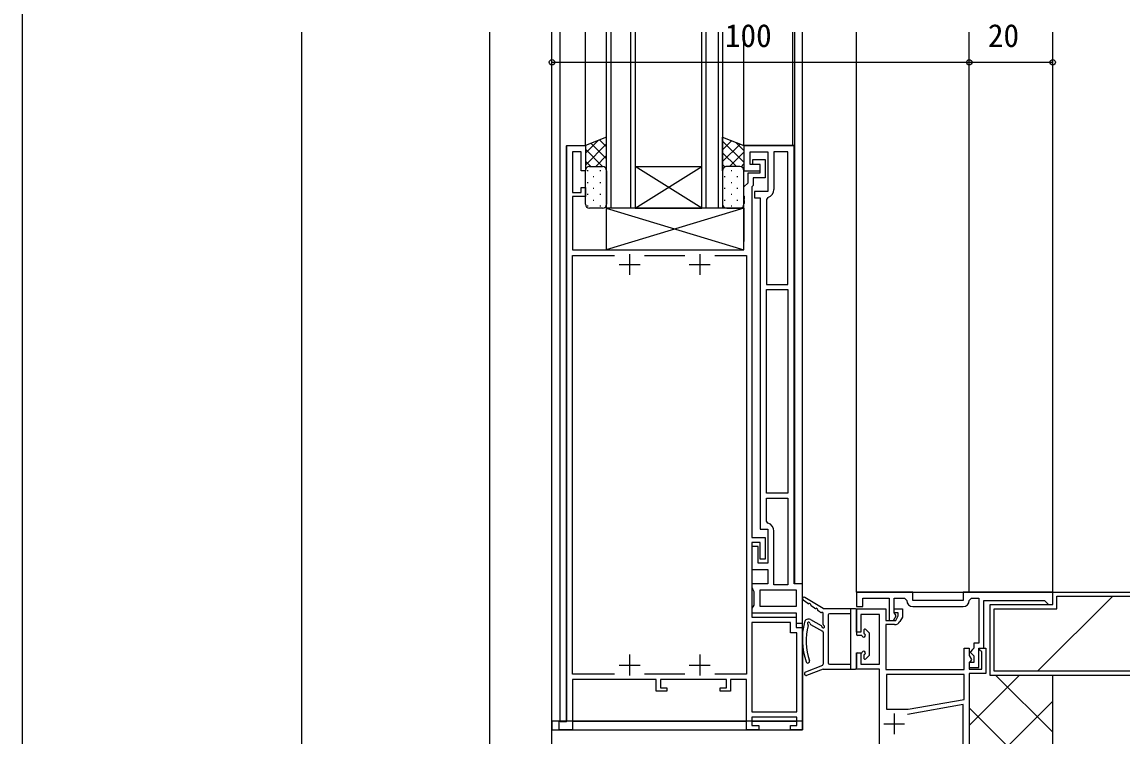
# Model space of a CAD drawing. Units: millimetres, scale not verified. Extents: x -437 to 438, y -344 to 341.
# Drawn here: x -436.8 to -173.2, y -191.2 to -20.1 of the extents above; entities that cross this region are included whole.
import ezdxf
from ezdxf.enums import TextEntityAlignment as Align

# ---------------------------------------------------------------- set-up
doc = ezdxf.new("R2010")
doc.units = ezdxf.units.MM
doc.header["$LTSCALE"] = 2
for name, color, linetype in [('0-2_YKK_11', 7, 'Continuous'), ('0-4_YKK_12', 2, 'Continuous'), ('0-5_YKK_13', 4, 'Continuous'), ('0-7_YKK_D', 6, 'Continuous'), ('0-8_YKK_ZWAK', 7, 'Continuous'), ('0-9_YSS_K', 3, 'Continuous'), ('0-A_YSS_KE', 3, 'Continuous')]:
    doc.layers.add(name, color=color, linetype=linetype)
doc.styles.add('ＭＳ ゴシック', font='')
doc.styles.get('ＭＳ ゴシック').set_extended_font_data('MS Gothic')

msp = doc.modelspace()

# ---------------------------------------------------------------- linework, layer by layer
at = {"layer": '0-2_YKK_11'}
for p, q in [((-291.202, -75.7), (-291.202, -80.7)), ((-287.602, -76), (-278.002, -76)), ((-274.402, -75.7), (-274.402, -80.7)), ((-293.702, -78.2), (-288.702, -78.2)), ((-276.902, -78.2), (-271.902, -78.2)), ((-223.302, -160.2), (-211.302, -160.2)), ((-291.202, -171.7), (-291.202, -176.7)), ((-274.402, -171.7), (-274.402, -176.7)), ((-293.702, -174.2), (-288.702, -174.2)), ((-278.002, -176.4), (-287.602, -176.4)), ((-276.902, -174.2), (-271.902, -174.2)), ((-227.802, -185.8), (-227.802, -190.8)), ((-230.302, -188.3), (-225.302, -188.3))]:
    msp.add_line(p, q, dxfattribs=at)
for points in [[(-306.202, -187.7), (-306.202, -49.7), (-301.802, -49.7), (-301.802, -55.7), (-302.802, -55.7), (-302.802, -51.2), (-304.902, -51.2), (-304.902, -60.9), (-302.802, -60.9), (-302.802, -59.7), (-301.802, -59.7), (-301.802, -61.9), (-304.902, -61.9), (-304.902, -74.7), (-263.802, -74.7), (-263.802, -63.658), (-263.682, -63.475), (-263.682, -62.925), (-263.802, -62.742), (-263.802, -62.658), (-263.682, -62.475), (-263.682, -61.925), (-263.802, -61.742), (-263.802, -59.6), (-262.802, -58.6), (-262.802, -56.2), (-259.902, -56.2), (-259.902, -54.2), (-261.702, -54.2), (-261.702, -53), (-258.702, -53), (-258.702, -57.4), (-261.602, -57.4), (-261.602, -59.238), (-261.902, -59.538), (-261.902, -64.975), (-261.902, -143.6), (-258.702, -143.6), (-258.702, -148.8), (-259.902, -148.8)], [(-253.302, -83), (-253.302, -51.2), (-256.602, -51.2), (-256.602, -60.2)], [(-258.042, -62.12), (-258.402, -62.6), (-258.402, -83), (-253.302, -83)], [(-294.802, -176.4), (-304.902, -176.4), (-304.902, -76), (-294.802, -76)], [(-270.802, -76), (-263.202, -76), (-263.202, -176.4), (-270.802, -176.4)], [(-258.042, -140.18), (-258.402, -139.7), (-258.402, -134.2), (-253.302, -134.2)], [(-253.302, -134.2), (-253.302, -155), (-256.602, -155), (-256.602, -142.1)], [(-259.902, -148.8), (-259.902, -144.8), (-261.902, -144.8), (-261.902, -162.7), (-251.302, -162.7), (-251.302, -165.2), (-249.802, -165.2), (-249.802, -189.7), (-252.602, -189.7), (-252.602, -188.7), (-251.102, -188.7), (-251.102, -186.7), (-261.902, -186.7), (-261.902, -188.7), (-260.202, -188.7), (-260.202, -189.7), (-263.202, -189.7), (-263.202, -177.7), (-267.002, -177.7), (-267.002, -180.5), (-269.502, -180.5), (-269.502, -179.7), (-268.002, -179.7), (-268.002, -177.7), (-283.802, -177.7), (-283.802, -179.7), (-282.302, -179.7), (-282.302, -180.5), (-284.802, -180.5), (-284.802, -177.7), (-304.902, -177.7), (-304.902, -189.7), (-308.102, -189.7), (-308.102, -187.7), (-306.202, -187.7)], [(-189.802, -156.7), (-211.302, -156.7), (-211.302, -158.7), (-223.302, -158.7), (-223.302, -156.7), (-236.802, -156.7), (-236.802, -160.2), (-235.302, -160.2), (-235.302, -158.2), (-229.002, -158.2), (-229.002, -163.5), (-227.951, -163.5), (-227.342, -162.445), (-227.552, -162), (-227.802, -161.704), (-227.802, -158.2), (-225.302, -158.2), (-224.802, -158.7)], [(-209.802, -158.7), (-209.302, -158.2), (-207.502, -158.2), (-207.502, -169), (-208.702, -169), (-208.702, -170.2), (-209.002, -170.5), (-209.502, -171), (-209.502, -171.2), (-209.002, -171.7), (-208.702, -172), (-208.702, -173.6), (-209.802, -173.6), (-209.802, -174.8), (-207.502, -174.8), (-207.502, -170.2), (-206.302, -170.2), (-206.302, -158.7), (-191.802, -158.7), (-191.302, -159.2), (-190.802, -159.7), (-189.802, -159.7), (-189.802, -156.7)], [(-231.302, -195.706), (-231.302, -175.2), (-236.802, -175.2), (-236.802, -171.3), (-235.802, -171.3), (-235.802, -174), (-231.302, -174), (-231.302, -162.1), (-235.802, -162.1), (-235.802, -166.3), (-236.802, -166.3), (-236.802, -160.7), (-229.802, -160.7), (-229.802, -163.5), (-227.419, -163.5), (-226.802, -162.432), (-226.802, -161.7), (-227.802, -161.7), (-227.802, -160.7), (-225.802, -160.7), (-225.802, -162.7), (-226.408, -163.75)], [(-227.708, -164.5), (-229.802, -164.5), (-229.802, -175.3), (-211.002, -175.3), (-211.002, -170.2), (-209.802, -170.2), (-209.802, -171.88), (-209.242, -172.85), (-209.502, -173.3), (-209.802, -173.6), (-209.802, -175.2), (-206.802, -175.2), (-206.802, -170.962), (-207.342, -170.65), (-207.222, -170.2), (-205.802, -170.2), (-205.802, -176.2), (-209.802, -176.2), (-209.802, -196.7)], [(-211.302, -195.1), (-211.302, -183.7), (-224.602, -186.045)]]:
    msp.add_lwpolyline(points, dxfattribs=at)
for points in [[(-251.802, -154.7), (-251.802, -49.7), (-263.802, -49.7), (-263.802, -55.7), (-259.902, -55.7), (-259.902, -54.2), (-262.302, -54.2), (-262.302, -51.2), (-258.102, -51.2), (-258.102, -60.7), (-261.302, -60.7), (-261.302, -62.2), (-259.902, -62.2), (-259.902, -141.6), (-258.102, -141.6), (-258.102, -149.8), (-260.402, -149.8), (-260.402, -145.8), (-261.902, -145.8), (-261.902, -151.3), (-258.102, -151.3), (-258.102, -154.7), (-261.902, -154.7), (-261.902, -155.7), (-261.652, -156.133), (-261.402, -156.566), (-261.402, -159.834), (-261.652, -160.267), (-261.902, -160.7), (-261.902, -161.7), (-251.302, -161.7), (-251.302, -164.2), (-249.802, -164.2), (-249.802, -154.7)], [(-258.402, -133), (-258.402, -84.2), (-253.302, -84.2), (-253.302, -133)], [(-251.302, -160.2), (-259.902, -160.2), (-259.902, -156.2), (-251.302, -156.2)], [(-261.902, -164), (-261.902, -185.4), (-251.102, -185.4), (-251.102, -166.5), (-252.602, -166.5), (-252.602, -164)], [(-211.002, -176.5), (-229.602, -176.5), (-229.602, -184.8), (-224.451, -184.8), (-211.002, -182.428)]]:
    msp.add_lwpolyline(points, close=True, dxfattribs=at)
for centre, radius, start, end in [((-258.602, -60.2), 2, 286.26021, 359.99999), ((-258.602, -142.1), 2, 0.00001, 73.73979), ((-223.302, -158.7), 1.5, 180.00002, 270), ((-211.302, -158.7), 1.5, 270, 0), ((-227.708, -163), 1.5, 269.99999, 330.00001)]:
    msp.add_arc(centre, radius, start, end, dxfattribs=at)
at = {"layer": '0-4_YKK_12'}
for p, q in [((-309.802, -211.7), (-309.802, -22.489)), ((-307.802, -187.703), (-307.802, -22.489)), ((-301.802, -49.705), (-301.802, -22.489)), ((-296.702, -64.7), (-296.702, -22.489)), ((-295.702, -22.489), (-295.702, -64.7)), ((-290.902, -64.7), (-290.902, -22.489)), ((-289.902, -22.489), (-289.902, -64.7)), ((-273.902, -64.7), (-273.902, -22.489)), ((-272.902, -22.489), (-272.902, -64.7)), ((-269.902, -64.7), (-269.902, -22.489)), ((-268.902, -22.489), (-268.902, -64.7)), ((-263.802, -49.705), (-263.802, -22.489)), ((-252.102, -49.705), (-252.102, -22.489)), ((-251.602, -154.705), (-251.602, -22.489)), ((-249.798, -187.7), (-249.8, -22.489)), ((-236.802, -156.7), (-236.802, -22.489)), ((-209.802, -156.7), (-209.802, -22.489)), ((-301.802, -49.705), (-306.302, -49.705)), ((-306.302, -187.705), (-306.302, -49.705)), ((-251.602, -49.705), (-263.802, -49.705)), ((-289.902, -54.7), (-273.902, -54.7)), ((-289.902, -64.7), (-273.902, -54.7)), ((-273.902, -64.7), (-289.902, -54.7)), ((-289.902, -64.7), (-296.702, -64.7)), ((-289.902, -64.7), (-273.902, -64.7)), ((-268.902, -64.7), (-273.902, -64.7)), ((-249.802, -154.705), (-251.602, -154.705)), ((-307.802, -187.703), (-306.302, -187.704)), ((-304.902, -187.7), (-263.202, -187.7)), ((-261.902, -187.7), (-251.102, -187.7))]:
    msp.add_line(p, q, dxfattribs=at)
msp.add_lwpolyline([(-236.802, -156.7), (-189.802, -156.705), (-189.802, -22.489)], dxfattribs=at)
at = {"layer": '0-5_YKK_13'}
for p, q in [((-298.782, -48.515), (-301.802, -51.536)), ((-296.702, -49.264), (-301.802, -54.364)), ((-300.385, -49.144), (-296.702, -52.826)), ((-298.353, -48.347), (-296.702, -49.998)), ((-268.796, -47.742), (-268.902, -47.848)), ((-266.764, -48.538), (-268.902, -50.677)), ((-268.902, -48.585), (-263.802, -53.685)), ((-264.732, -49.335), (-268.902, -53.505)), ((-265.706, -48.954), (-263.802, -50.857)), ((-301.802, -50.555), (-297.656, -54.701)), ((-296.702, -52.093), (-299.31, -54.7)), ((-268.902, -51.414), (-265.616, -54.7)), ((-263.802, -51.234), (-267.268, -54.7)), ((-301.802, -53.383), (-300.486, -54.7)), ((-300.802, -54.7), (-297.702, -54.7)), ((-300.802, -54.7), (-297.702, -54.7)), ((-296.702, -54.921), (-296.893, -55.112)), ((-268.902, -54.242), (-268.342, -54.802)), ((-264.802, -54.7), (-267.902, -54.7)), ((-264.802, -54.7), (-267.902, -54.7)), ((-263.802, -54.062), (-264.49, -54.75)), ((-301.802, -63.7), (-301.802, -55.7)), ((-301.352, -55.672), (-301.152, -55.672)), ((-299.937, -57.087), (-299.737, -57.087)), ((-298.322, -55.672), (-298.122, -55.672)), ((-296.907, -57.087), (-296.707, -57.087)), ((-296.703, -55.654), (-296.702, -55.655)), ((-296.702, -55.7), (-296.702, -63.7)), ((-268.902, -55.7), (-268.902, -63.7)), ((-268.507, -57.087), (-268.307, -57.087)), ((-266.892, -55.672), (-266.692, -55.672)), ((-265.477, -57.087), (-265.277, -57.087)), ((-263.862, -55.672), (-263.803, -55.672)), ((-263.802, -63.7), (-263.802, -55.7)), ((-301.352, -58.502), (-301.152, -58.502)), ((-299.937, -59.917), (-299.737, -59.917)), ((-298.322, -58.502), (-298.122, -58.502)), ((-296.907, -59.917), (-296.707, -59.917)), ((-268.507, -59.917), (-268.307, -59.917)), ((-266.892, -58.502), (-266.692, -58.502)), ((-265.477, -59.917), (-265.277, -59.917)), ((-263.862, -58.502), (-263.802, -58.502)), ((-301.352, -61.332), (-301.152, -61.332)), ((-299.937, -62.747), (-299.737, -62.747)), ((-298.322, -61.332), (-298.122, -61.332)), ((-296.907, -62.747), (-296.707, -62.747)), ((-268.507, -62.747), (-268.307, -62.747)), ((-266.892, -61.332), (-266.692, -61.332)), ((-265.477, -62.747), (-265.277, -62.747)), ((-263.862, -61.332), (-263.802, -61.332)), ((-301.352, -64.162), (-301.152, -64.162)), ((-297.702, -64.7), (-300.802, -64.7)), ((-298.322, -64.162), (-298.122, -64.162)), ((-296.8, -64.7), (-296.8, -74.7)), ((-263.802, -64.7), (-296.8, -74.7)), ((-267.902, -64.7), (-264.802, -64.7)), ((-266.892, -64.162), (-266.692, -64.162)), ((-263.802, -64.7), (-263.802, -72.7)), ((-263.802, -74.7), (-263.802, -72.7)), ((-296.8, -74.7), (-263.802, -74.7)), ((-244.797, -160.657), (-249.185, -158.013)), ((-248.527, -159.45), (-249.621, -158.684)), ((-246.891, -160.595), (-247.675, -160.046)), ((-237.102, -160.7), (-244.643, -160.7)), ((-238.302, -160.7), (-238.302, -175.2)), ((-247.851, -163.316), (-245.257, -164.748)), ((-245.528, -161.549), (-246.04, -161.191)), ((-244.802, -164.48), (-244.802, -161.847)), ((-243.602, -162.2), (-243.602, -173.7)), ((-238.302, -161.9), (-243.302, -161.9)), ((-236.802, -161), (-236.802, -166.8)), ((-247.847, -164.46), (-244.957, -166.056)), ((-235.102, -165.9), (-235.102, -166.467)), ((-234.59, -165.688), (-233.79, -166.488)), ((-244.802, -166.319), (-244.802, -173.998)), ((-235.735, -167.1), (-236.502, -167.1)), ((-233.702, -171.7), (-233.702, -166.7)), ((-236.502, -171.3), (-235.735, -171.3)), ((-236.802, -171.6), (-236.802, -174.9)), ((-235.102, -171.932), (-235.102, -172.5)), ((-234.59, -172.712), (-233.79, -171.912)), ((-244.989, -174.276), (-249.061, -175.929)), ((-244.802, -175.2), (-248.772, -176.675)), ((-244.802, -175.2), (-237.102, -175.2)), ((-243.302, -174), (-238.302, -174))]:
    msp.add_line(p, q, dxfattribs=at)
for points in [[(-296.702, -55.7), (-296.702, -47.7), (-301.802, -49.7), (-301.802, -55.7)], [(-268.902, -55.7), (-268.902, -47.7), (-263.802, -49.7), (-263.802, -55.7)], [(-263.802, -64.7), (-296.8, -64.7), (-263.802, -74.7)]]:
    msp.add_lwpolyline(points, dxfattribs=at)
msp.add_lwpolyline([(-309.802, -189.7), (-249.802, -189.7), (-249.802, -187.7), (-309.802, -187.7)], close=True, dxfattribs=at)
for centre, radius, start, end in [((-300.802, -55.7), 1, 89.9999, 179.9999), ((-300.802, -55.7), 1, 89.9999, 179.9999), ((-297.702, -55.7), 1, 359.9999, 89.9999), ((-297.702, -55.7), 1, 359.9999, 89.9999), ((-267.902, -55.7), 1, 90.0001, 180.0001), ((-267.902, -55.7), 1, 90.0001, 180.0001), ((-264.802, -55.7), 1, 0.0001, 90.0001), ((-264.802, -55.7), 1, 0.0001, 90.0001), ((-300.802, -63.7), 1, 179.9999, 269.9999), ((-297.702, -63.7), 1, 269.9999, 359.9999), ((-267.902, -63.7), 1, 180.0001, 270.0001), ((-264.802, -63.7), 1, 270.0001, 0.0001), ((-249.392, -158.356), 0.4, 58.93538, 235.00479), ((-248.355, -159.204), 0.3, 235.00479, 295.00479), ((-248.101, -159.748), 0.3, 355.00479, 115.00479), ((-247.503, -159.8), 0.3, 175.00479, 235.00479), ((-246.719, -160.349), 0.3, 235.00479, 295.00479), ((-246.465, -160.893), 0.3, 355.00479, 115.00479), ((-244.643, -160.4), 0.3, 238.93538, 270), ((-237.102, -161), 0.3, 0, 90), ((-248.334, -164.191), 1, 61.08298, 165.61974), ((-245.868, -160.945), 0.3, 175.00479, 235.00479), ((-245.356, -161.303), 0.3, 235.00479, 295.00479), ((-245.102, -161.847), 0.3, 360, 115.00479), ((-243.302, -162.2), 0.3, 90, 180), ((-233.57, -167.976), 16.241, 165.61974, 199.72451), ((-234.689, -168.402), 14.244, 164.91153, 199.60241), ((-248.302, -164.2), 0.3, 0.2202, 224.16153), ((-248.302, -164.2), 0.3, 0.2202, 224.16153), ((-248.733, -164.618), 0.3, 344.91765, 44.16153), ((-247.702, -164.197), 0.3, 180.2202, 241.08298), ((-247.702, -164.197), 0.3, 180.2202, 241.08298), ((-245.402, -165.011), 0.3, 1.08298, 61.08298), ((-244.802, -165), 0.3, 181.08298, 60), ((-245.102, -166.319), 0.3, 0, 61.08298), ((-244.502, -164.48), 0.3, 180, 240), ((-234.802, -165.9), 0.3, 45, 180), ((-236.502, -166.8), 0.3, 180, 270), ((-235.735, -167.4), 0.3, 25.37693, 90), ((-235.102, -167.1), 0.4, 205.37693, 64.62307), ((-234.802, -166.467), 0.3, 180, 244.62307), ((-234.002, -166.7), 0.3, 0, 45), ((-236.502, -171.6), 0.3, 90, 180), ((-235.735, -171), 0.3, 270, 334.62307), ((-235.102, -171.3), 0.4, 295.37693, 154.62307), ((-248.484, -173.319), 0.4, 200.24397, 20.20329), ((-243.302, -173.7), 0.3, 180, 270), ((-234.802, -171.932), 0.3, 115.37693, 180), ((-234.802, -172.5), 0.3, 180, 315), ((-234.002, -171.7), 0.3, 315, 0), ((-248.911, -176.3), 0.4, 112.09879, 290.38402), ((-245.102, -173.998), 0.3, 292.09879, 0), ((-237.102, -174.9), 0.3, 270, 0)]:
    msp.add_arc(centre, radius, start, end, dxfattribs=at)
at = {"layer": '0-7_YKK_D'}
for p, q in [((-309.802, -46.7), (-309.802, -28.705)), ((-209.802, -46.7), (-209.802, -28.705)), ((-209.802, -46.7), (-209.802, -28.705)), ((-189.802, -46.7), (-189.802, -28.705)), ((-309.802, -29.705), (-209.802, -29.705)), ((-209.802, -29.705), (-189.802, -29.705))]:
    msp.add_line(p, q, dxfattribs=at)
for centre in [(-309.802, -29.705), (-209.802, -29.705), (-209.802, -29.705), (-189.802, -29.705)]:
    msp.add_circle(centre, 0.637, dxfattribs=at)
at = {"layer": '0-8_YKK_ZWAK'}
msp.add_line((-436.8, 306.3), (-436.8, -343.7), dxfattribs=at)
at = {"layer": '0-9_YSS_K'}
for p, q in [((-369.806, -22.489), (-369.806, -219.128)), ((-324.806, -22.489), (-324.806, -211.193)), ((-193.428, -175.7), (-175.428, -157.7)), ((-209.806, -188.692), (-197.814, -176.7)), ((-189.806, -190.329), (-203.435, -176.7)), ((-189.806, -308.7), (-189.806, -176.7)), ((-209.806, -202.834), (-189.806, -182.834)), ((-189.806, -204.471), (-209.806, -184.471))]:
    msp.add_line(p, q, dxfattribs=at)
msp.add_lwpolyline([(-203.806, -160.7), (-188.806, -160.7), (-188.806, -157.7), (-120.806, -157.7), (-120.806, -175.7), (-203.806, -175.7)], close=True, dxfattribs=at)
at = {"layer": '0-A_YSS_KE'}
msp.add_lwpolyline([(-204.806, -159.7), (-189.806, -159.7), (-189.806, -156.7), (-119.806, -156.7), (-119.806, -176.7), (-204.806, -176.7)], close=True, dxfattribs=at)

# ---------------------------------------------------------------- texts
at = {"layer": '0-7_YKK_D', "style": 'ＭＳ ゴシック'}
for s, p in [('100', (-268.368, -27.705)), ('20', (-205.342, -27.705))]:
    msp.add_text(s, height=5.499, dxfattribs=at).set_placement(p, align=Align.BOTTOM_LEFT)

doc.saveas('drawing.dxf')
